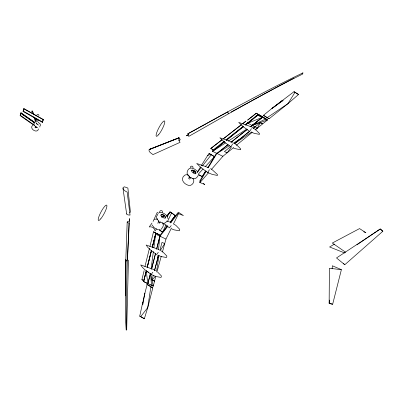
<?xml version="1.0" encoding="UTF-8"?>
<svg xmlns="http://www.w3.org/2000/svg" width="403" height="403" viewBox="0 0 403 403"><rect width="100%" height="100%" fill="white"/><g stroke="black" fill="none" stroke-linecap="round" stroke-linejoin="round"><path stroke-width="0.6" d="M127.192 222.013L125.807 259.734L125.555 295.857L125.882 259.603L125.489 295.495L125.499 319.448L126.21 330.057L126.749 329.835C125.565 294.291 127.429 258.686 129.041 223.171L127.645 222.688L127.192 222.013L127.847 221.403L129.262 221.091L129.454 218.612L127.454 259.89L128.431 260.368L126.688 329.518L126.189 329.881M142.783 304.421L142.823 302.366L144.889 293.142L142.727 304.587L142.304 304.341L142.884 302.205M302.91 72.933L302.91 72.908C263.728 91.582 225.841 112.87 187.848 133.816L188.72 136.395C226.38 115.072 263.819 93.209 302.648 74.066L302.91 72.908L302.049 73.573M38.497 128.874C37.494 134.204 28.618 128.512 32.759 125.257M40.743 125.807L40.088 123.882L38.094 122.25M329.191 303.157L329.458 300.044M332.107 268.887L332.374 265.768L341.386 269.662L332.651 304.25L329.14 303.494L329.412 268.282L341.386 269.662M154.576 270.337L157.613 258.797L157.986 255.059M158.54 249.452L159.996 235.322L162.6 231.987M32.643 113.51C30.643 108.916 33.394 111.248 33.535 114.417M151.11 268.907L153.377 251.522M153.86 247.795L155.795 233.085L159.996 235.322M250.651 126.713L262.257 117.389L262.358 116.648L258.157 114.402L245.12 124.905M146.299 270.831L143.624 281.536L153.241 286.19L155.77 276.317M157.306 219.126L157.382 218.602M150.5 284.78L151.558 285.264M187.858 174.706L187.934 174.182M233.418 147.694L222.889 156.299L212.572 151.357L212.719 150.309L224.003 141.433M250.641 126.688L262.247 117.399L262.358 116.648L267.592 119.913L255.099 129.973M250.046 126.905L252.127 125.545L266.005 118.845M36.864 120.432L36.718 120.971M142.36 304.174L139.735 316.108L140.692 316.667L147.73 307.61L150.853 286.81C138.657 279.224 158.918 291.611 150.853 286.81M156.571 271.39L158.973 255.331M159.709 212.134L159.885 211.157L160.792 210.557L161.88 210.673L162.49 211.459L162.303 212.446M192.861 168.011L193.037 167.033L192.433 166.253L191.344 166.132L190.443 166.721L190.261 167.708M33.832 123.948L34.21 123.162M256.318 113.263L262.333 116.794L256.318 113.263L247.613 120.139L256.338 113.152M280.715 101.863L282.624 100.226L271.904 108.533L280.74 101.752L283.052 100.483L271.934 108.432L263.456 115.323L269.113 118.779L288.024 103.606L298.547 94.483L294.019 91.677L282.604 100.337L283.022 100.579M294.019 91.677L298.517 94.584M294.961 92.347L288.024 103.606L267.204 117.626L263.456 115.323M158.817 220.94L158.671 221.675L159.155 222.265L159.961 222.36L160.631 221.907M189.38 176.504L189.224 177.249L189.707 177.839L190.513 177.935L191.188 177.466M241.553 124.638L223.509 138.682L241.09 124.9M213.303 149.981L210.86 148.395L222.073 139.705M149.911 246.48L153.518 231.78L156.994 233.811L153.518 231.78M157.734 272.166L161.432 275.979L161.079 277.425L155.855 276.503L151.14 274.468L144.899 269.753L142.445 267.39L140.692 264.937L153.543 269.446L155.669 270.74M152.873 272.191L151.14 274.468M158.324 252.278L156.596 254.555L150.349 249.845L147.901 247.477L146.148 245.024L158.999 249.533M171.199 225.564L169.472 227.841L163.225 223.131M144.959 266.504L149.463 248.298M129.665 212.477L130.416 212.28L127.887 188.065L124.562 186.836L123.091 187.395C122.577 189.687 125.439 191.319 127.192 192.09L130.033 215.071C128.995 215.046 126.829 215.041 126.718 213.766M141.896 279.647L143.831 280.765L141.896 279.647L144.143 270.589M147.216 267.199L151.352 250.752M152.269 247.094L155.795 233.085M151.609 269.023L155.578 253.306M156.646 249.069L159.845 236.375L167.85 226.315M147.201 267.426L151.498 250.48M152.269 247.452L155.644 234.133L165.96 239.075L162.399 252.077M147.216 267.234L151.508 250.384M152.274 247.377L155.644 234.133M150.45 273.435L147.836 283.767L143.624 281.536L146.284 271.058L148.944 272.433M151.528 269.184L155.533 253.386M156.611 249.135L159.845 236.375M153.306 275.189L152.082 279.979L154.535 281.143L152.082 279.979L155.538 276.141M139.735 316.108L144.329 318.793L147.795 307.449L152.828 287.797M147.176 284.347L144.904 293.147M33.645 125.056L20.15 115.596L20.81 113.062L21.037 112.81L34.618 122.331M20.15 115.596L21.037 112.81M23.087 111.45L23.923 108.573L43.257 119.49L42.421 122.366L23.087 111.45L23.923 108.573M42.421 122.366L43.257 119.49M143.73 280.785L146.284 271.058L147.836 283.767L150.541 273.254L150.238 274.403M201.283 165.618L207.595 155.583L210.542 154.299L214.517 156.626L205.238 166.671M210.497 154.404L209.122 153.347L214.477 156.732M154.576 270.358L158.565 255.25M157.613 258.797L158.57 255.21M159.835 250.475L162.016 242.394L164.721 243.593L160.177 250.621M178.907 137.886L149.019 149.694C148.526 152.002 151.548 153.347 152.969 154.611L180.03 142.365C178.62 141.065 178.131 134.622 180.272 139.791L178.605 140.466M269.113 118.779L267.204 117.626M156.918 272.08L161.235 256.318M39.988 126.688L39.867 127.076L39.766 126.688M207.595 155.583L209.122 153.347M202.15 176.605L199.44 175.068L202.15 176.605L205.726 170.877M211.192 154.848L202.346 166.061M140.692 316.667L144.4 318.632M158.772 229.609L162.59 232.178L158.847 229.463M153.064 221.474L157.21 212.482L158.601 213.323M166.006 224.844L162.59 232.178L167.583 225.71M167.583 221.459L171.592 212.839L170.076 211.872L167.003 215.781M23.641 109.319L23.832 108.921L43.217 119.661L43.03 120.044M175.24 215.736L171.597 212.844L175.325 215.59L170.655 221.731L178.363 212.18L183.39 215.59L178.166 213.504L170.519 222.965M165.96 239.075L171.441 228.027M173.355 224.164L178.564 213.671M255.437 129.408L257.507 128.003L260.237 122.719L262.731 123.817L260.237 122.719L253.099 128.441L255.044 126.88M170.076 211.872L167.215 216.794M199.44 175.068L198.528 174.62M35.494 120.034L36.129 120.255C34.608 120.361 36.356 118.855 36.935 119.736L37.645 119.867L38.114 120.573L37.686 121.635M191.354 170.922L191.601 170.484C193.39 169.895 195.611 171.527 195.878 173.33M165.114 218.199L165.573 217.449L165.049 216.114A2.614 1.249 34.5 0 0 161.799 214.376M198.558 174.66C197.5 177.824 194.442 180.272 191.249 177.889M160.777 215.318L161.799 214.376M162.877 224.219L163.497 223.161M170.655 221.731L175.325 215.59M205.495 171.33L199.752 181.073L200.145 181.33M206.245 171.089L199.561 182.398L204.784 184.483L203.238 183.436M208.16 167.9L216.774 153.598L228.022 144.642M197.203 172.343L200.392 167.064M214.451 156.591L216.613 153.049M207.671 167.744L214.517 156.626M211.993 169.552L217.459 174.539L217.479 175.441L212.401 174.469L207.666 172.539L209.484 169.663M232.657 143.957L230.843 146.833L224.491 142.158L219.897 137.786L232.622 142.239M251.472 128.577L249.659 131.454L243.306 126.779L238.712 122.411L251.437 126.859M157.84 214.164L156.374 216.859L156.576 218.164L157.457 219.64L158.903 221.096M157.699 223.257L159.074 221.252M188.418 178.584L189.793 176.579M159.079 223.438L160.112 221.937M189.455 179.27L190.836 177.265M34.99 127.444L35.66 126.477M35.625 127.882L36.29 126.925M156.45 228.869L155.069 230.939L154.44 229.201L153.024 227.554L151.004 226.788L149.236 226.939L152.007 223.035M230.763 146.485L224.451 151.614L227.156 152.813L231.413 146.954M166.625 221.338L165.628 222.698L164.177 223.222M162.661 232.027L167.27 226.058M166.545 216.416L170.001 212.018L171.522 212.991M197.344 172.403L201.193 167.527M199.959 182.564L208.558 172.716M211.424 169.431L222.889 156.299M198.518 173.9L203.137 168.928M20.82 113.298L21.072 113.057L35.011 122.779M36.92 114.971C37.484 114.104 39.121 114.497 38.945 115.611M382.85 231.257L380.331 229.06L336.515 257.95L344.772 264.741L382.85 231.257L380.266 228.889L356.932 244.843M253.522 124.331L252.127 125.545L247.996 123.157L248.031 122.532L245.089 124.849M236.309 145.332L252.207 132.335M225.584 142.869L212.572 151.357L224.229 141.881M226.174 140.304L243.175 126.482M239.992 139.01L234.163 143.725L249.704 131.187L239.992 139.01L233.13 143.322M212.572 151.357L224.869 141.564M226.345 140.39L243.568 126.683M245.538 125.116L258.051 115.152L258.157 114.402L247.996 123.157L262.247 117.399L267.592 119.913L252.127 125.545L257.507 128.003M230.954 142.309L247.089 129.464M250.515 126.738L262.247 117.399L258.051 115.152L262.247 117.399M228.068 144.637L216.774 153.598L229.438 145.639M231.015 142.299L247.215 129.444M225.962 139.891L243.13 126.391M242.556 123.761L245.966 121.107L242.53 123.877M210.834 148.506L222.048 139.816M234.224 143.811L251.815 131.867M228.184 141.171L246.923 128.94M334.47 244.097L329.604 246.984L344.731 252.983M188.392 134.667L186.377 135.836L188.569 134.622M188.221 133.61L187.848 133.816L227.891 111.817M149.352 149.387L179.068 137.73M293.011 78.53L294.044 77.95M273.456 88.977L243.886 105.092M231.08 112.074L243.336 105.395M274 88.69L292.497 78.822M160.706 229.544L161.004 229.418C162.53 227.524 164.711 224.934 162.333 222.688M36.436 127.101L35.857 127.136L35.61 126.663M149.735 149.281L178.977 137.866M195.838 173.451C194.06 174.051 191.813 172.424 191.566 170.615L191.818 170.177C193.601 169.587 195.823 171.22 196.09 173.023L195.067 173.955M159.039 212.764L160.193 212.366C163.658 212.608 167.603 215.121 168.056 218.774M161.034 214.875L161.588 214.688A2.614 1.249 34.5 0 1 164.837 216.421L165.361 217.756M154.42 219.484L155.568 219.086L157.215 219.282M35.207 121.913L36.94 121.782M38.713 125.177L39.061 125.056M165.326 217.887L164.762 218.078A2.614 1.249 34.5 0 1 161.094 215.63L160.988 215.006M149.82 149.236L150.425 149.231M33.661 124.93L34.673 125.046M187.758 174.882L186.131 174.695L184.685 175.219C179.788 178.997 183.778 184.08 188.473 185.355C192.055 186.584 195.641 180.987 192.856 178.277M35.484 120.054L34.729 117.832M329.77 303.338L332.651 304.25M166.802 220.965L171.31 222.612M251.966 132.486L254.394 133.388L259.472 134.355L259.451 133.453L255.628 129.66L251.971 127.187M233.151 147.866L235.579 148.762L240.656 149.735L240.636 148.828L236.813 145.035L234.753 143.549M208.336 167.532L196.724 163.492L201.319 167.865L207.666 172.529M171.764 228.919L174.182 229.881L179.411 230.798L179.763 229.357L176.061 225.544L174 224.118M158.888 255.633L161.306 256.59L166.535 257.512L166.887 256.066L163.185 252.258L161.124 250.827M37.665 127.791L35.404 126.587L33.958 124.759M160.706 222.29L162.55 223.04M157.931 229.755L154.278 227.816L151.951 224.879M163.124 216.215C161.512 215.731 163.92 217.862 163.487 216.512M363.702 231.755L365.879 232.692L359.541 228.592L332.314 243.044L345.764 252.328M151.976 285.495L153.241 286.19L150.672 273.874M23.263 111.107L42.597 122.028M210.86 148.395L212.834 149.573M226.295 152.284L227.156 152.813M210.512 168.6L211.58 169.255M24.049 115.721L21.319 113.676M24.523 116.039L34.749 123.021M193.863 171.93C192.045 170.968 194.291 173.542 194.029 172.101M262.358 116.648L265.975 119.066M20.81 113.062L21.843 113.782M23.384 114.86L24.412 115.585M29.041 118.83L31.096 120.27M33.157 121.716L34.184 122.436M20.377 115.344L33.837 124.784M343.452 263.466L344.772 264.741M189.445 176.695C186.02 174.655 186.584 170.786 189.304 168.499C192.276 167.028 195.515 169.421 197.475 171.557M188.211 175.068L189.606 176.529M31.847 111.238L32.346 111.006M35.257 120.96L33.832 116.925M36.733 124.119L36.577 123.026L36.341 123.877M35.116 120.925L35.232 121.565M122.97 188.261L126.668 214.124M150.591 273.869L151.523 285.485M162.001 217.358A2.604 1.244 34.5 0 1 161.311 216.668M157.089 233.453L159.976 235.473L157.089 233.453M163.83 216.522C162.283 216.96 162.983 214.779 163.83 216.522M194.372 172.106C192.825 172.549 193.526 170.363 194.372 172.106M38.018 124.416L37.343 124.053L38.018 124.416M228.436 113.248L227.549 112.432L228.436 113.248M126.849 260.963L125.963 260.142L126.829 260.948M158.722 134.557A8.685 1.763 -62 0 0 164.792 121.389A8.685 1.763 -62 0 0 157.845 129.902A8.685 1.763 -62 0 0 158.722 134.557M100.826 218.738A8.685 1.763 -62 0 0 106.901 205.57A8.685 1.763 -62 0 0 99.954 214.084A8.685 1.763 -62 0 0 100.826 218.738"/></g></svg>
